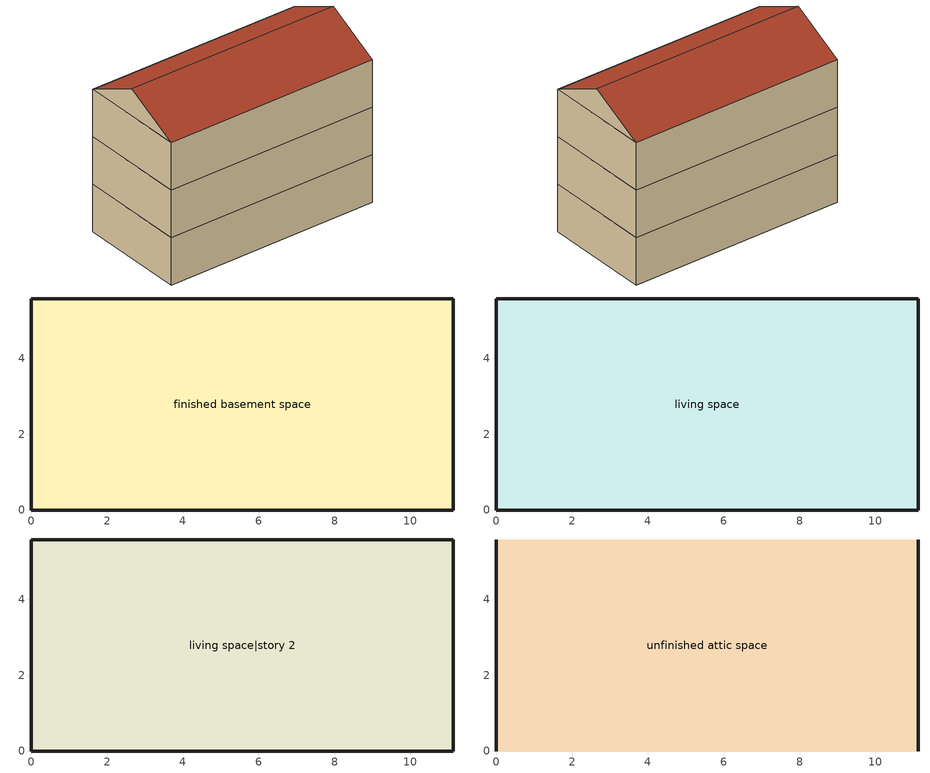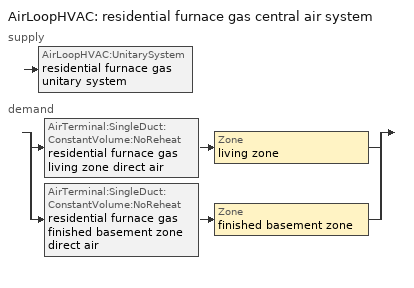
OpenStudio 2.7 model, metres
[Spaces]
finished basement space
 floor foundation: 0,0 0,5.56 11.13,5.56 11.13,0 z-2.44
 wall foundation: 0,5.56 0,0 11.13,0 11.13,5.56 0,5.56 z-2.44:0
living space
 floor to finished basement space: 0,0 0,5.56 11.13,5.56 11.13,0 z0
 wall outside: 0,5.56 0,0 11.13,0 11.13,5.56 0,5.56 z0:2.44
living space|story 2
 floor to living space: 0,0 0,5.56 11.13,5.56 11.13,0 z2.44
 wall outside: 0,5.56 0,0 11.13,0 11.13,5.56 0,5.56 z2.44:4.88
unfinished attic space
 floor to living space|story 2: 0,5.56 11.13,5.56 11.13,0 0,0 z4.88
 wall outside: 0,2.78,6.27 0,5.56,4.88 0,0,4.88; 11.13,2.78,6.27 11.13,0,4.88 11.13,5.56,4.88
 roof outside: 11.13,2.78,6.27 0,2.78,6.27 0,0,4.88 11.13,0,4.88; 0,2.78,6.27 11.13,2.78,6.27 11.13,5.56,4.88 0,5.56,4.88
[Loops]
AirLoopHVAC 'residential furnace gas central air system'
 supply: AirLoopHVAC:UnitarySystem 'residential furnace gas unitary system'
 demand: split
  | AirTerminal:SingleDuct:ConstantVolume:NoReheat 'residential furnace gas living zone direct air' > Zone 'living zone'
  | AirTerminal:SingleDuct:ConstantVolume:NoReheat 'residential furnace gas finished basement zone direct air' > Zone 'finished basement zone'
[Building]
Building 1: North Axis {deg}=0; Standards Number of Stories=3; Standards Number of Above Ground Stories=2; Standards Building Type=singlefamilydetached; Standards Number of Living Units=1
[Site]
Denver Intl Ap_CO_USA: Latitude {deg}=39.83; Longitude {deg}=-104.65; Time Zone {hr}=-7; Elevation {m}=1650
[ClimateZones]
Climate Zone Institution Name 2=Building America; Climate Zone Document Year 2=0; Climate Zone Value 2=Cold
[Site:WaterMainsTemperature]
Calculation Method=Correlation; Annual Average Outdoor Air Temperature {C}=10.8753; Maximum Difference In Monthly Average Outdoor Air Temperatures {deltaC}=23.1524
[Site:GroundTemperature:Deep]
10.8753, 10.8753, 10.8753, 10.8753, 10.8753, 10.8753, 10.8753, 10.8753, 10.8753, 10.8753, 10.8753, 10.8753
[Material]
residential empd dummy: Roughness=Rough; Thickness {m}=0.001; Conductivity {W/m-K}=0.1; Density {kg/m3}=100; Specific Heat {J/kg-K}=100; Thermal Absorptance=0.9; Solar Absorptance=0.5; Visible Absorptance=0.1
[MaterialProperty:MoisturePenetrationDepth:Settings]
Material=residential empd dummy; Water Vapor Diffusion Resistance Factor=500; Moisture Equation Coefficient a=0.0069; Moisture Equation Coefficient b=0.9066; Moisture Equation Coefficient c=0.0404; Moisture Equation Coefficient d=22.1121; Surface Layer Penetration Depth {m}=0.1; Deep Layer Penetration Depth {m}=0; Coating Layer Thickness {m}=0; Coating Layer Water Vapor Diffusion Resistance Factor=0
[Construction]
residential empd dummy: residential empd dummy
[ThermalZone] Use Ideal Air Loads=No
Name | Thermostat
living zone | living zone temperature setpoint
unfinished attic zone
finished basement zone | finished basement zone temperature setpoint
[Sizing:Zone] Zone Cooling Design Supply Air Temperature Input Method=SupplyAirTemperature; Zone Cooling Design Supply Air Temperature {C}=14; Zone Cooling Design Supply Air Temperature Difference {deltaC}=11.11; Zone Heating Design Supply Air Temperature Input Method=SupplyAirTemperature; Zone Heating Design Supply Air Temperature {C}=40; Zone Heating Design Supply Air Temperature Difference {deltaC}=11.11; Zone Cooling Design Supply Air Humidity Ratio {kg-H2O/kg-air}=0.0085; Zone Heating Design Supply Air Humidity Ratio {kg-H2O/kg-air}=0.008; Cooling Design Air Flow Method=DesignDay; Heating Design Air Flow Method=DesignDay; Account for Dedicated Outdoor Air System=No; Dedicated Outdoor Air System Control Strategy=NeutralSupplyAir; Dedicated Outdoor Air Low Setpoint Temperature for Design {C}=autosize; Dedicated Outdoor Air High Setpoint Temperature for Design {C}=autosize
living zone; unfinished attic zone; finished basement zone
[Zone equipment]
living zone: residential furnace gas living zone direct air, residential room ac zone ptac
finished basement zone: residential furnace gas finished basement zone direct air
[Space]
Name | Space Type | Thermal Zone | Building Unit
living space; living space|story 2 | Space Type 1 | living zone | unit 1
unfinished attic space | Space Type 2 | unfinished attic zone
finished basement space | Space Type 3 | finished basement zone | unit 1
[SpaceType]
Name | Standards Space Type
Space Type 1 | living
Space Type 2 | unfinished attic
Space Type 3 | finished basement
[InternalMass:Definition]
residential empd dummy unfinished attic space: Construction=residential empd dummy; Design Level Calculation Method=SurfaceArea; Surface Area {m2}=61.9354
[InternalMass]
residential empd dummy unfinished attic space: Internal Mass Definition=residential empd dummy unfinished attic space; Space or SpaceType=unfinished attic space; Multiplier=1
[BuildingUnit]
unit 1: Building Unit Type=Residential
[Coil:Heating:Gas]
residential furnace gas heating coil: Availability Schedule=residential heating season; Gas Burner Efficiency=0.78; Nominal Capacity {W}=AutoSize; Parasitic Electric Load {W}=76; Parasitic Gas Load {W}=0; Fuel Type=NaturalGas
[Fan:OnOff] Availability Schedule=Always On Discrete; Maximum Flow Rate {m3/s}=autosize; Motor Efficiency=1
Name | Fan Total Efficiency | Pressure Rise {Pa} | Motor In Airstream Fraction | Fan Power Ratio Function of Speed Ratio Curve | Fan Efficiency Ratio Function of Speed Ratio Curve
residential furnace gas supply fan | 0.75 | 794.58 | 1 | Fan On Off Power Curve | Fan On Off Efficiency Curve
residential room ac supply fan | 1 | 0 | 0 | Fan On Off Power Curve 1 | Fan On Off Efficiency Curve 1
[AirLoopHVAC:UnitarySystem]
residential furnace gas unitary system: Control Type=Load; Controlling Zone or Thermostat Location=living zone; Dehumidification Control Type=None; Availability Schedule=Always On Discrete; Supply Fan=residential furnace gas supply fan; Fan Placement=BlowThrough; Supply Air Fan Operating Mode Schedule=Always Off Discrete; Heating Coil=residential furnace gas heating coil; DX Heating Coil Sizing Ratio=1; Use DOAS DX Cooling Coil=No; DOAS DX Cooling Coil Leaving Minimum Air Temperature {C}=2; Latent Load Control=SensibleOnlyLoadControl; Supply Air Flow Rate During Cooling Operation {m3/s}=1e-007; Supply Air Flow Rate During Heating Operation {m3/s}=autosize; Supply Air Flow Rate When No Cooling or Heating is Required {m3/s}=0; Maximum Supply Air Temperature {C}=48.8889; Maximum Outdoor Dry-Bulb Temperature for Supplemental Heater Operation {C}=21; Maximum Cycling Rate {cycles/hr}=2.5; Heat Pump Time Constant {s}=60; Fraction of On-Cycle Power Use=0.01; Heat Pump Fan Delay Time {s}=60; Ancilliary On-Cycle Electric Power {W}=0; Ancilliary Off-Cycle Electric Power {W}=0
[AirLoopHVAC]
residential furnace gas central air system: Availability Schedule=Always On Discrete; Design Supply Air Flow Rate {m3/s}=AutoSize
[Sizing:System]
residential furnace gas central air system: Type of Load to Size On=Sensible; Design Outdoor Air Flow Rate {m3/s}=Autosize; Central Heating Maximum System Air Flow Ratio=0.3; Preheat Design Temperature {C}=7; Preheat Design Humidity Ratio {kg-H2O/kg-Air}=0.008; Precool Design Temperature {C}=12.8; Precool Design Humidity Ratio {kg-H2O/kg-Air}=0.008; Central Cooling Design Supply Air Temperature {C}=12.8; Central Heating Design Supply Air Temperature {C}=16.7; Sizing Option=NonCoincident; 100% Outdoor Air in Cooling=Yes; 100% Outdoor Air in Heating=Yes; Central Cooling Design Supply Air Humidity Ratio {kg-H2O/kg-Air}=0.0085; Central Heating Design Supply Air Humidity Ratio {kg-H2O/kg-Air}=0.008; Cooling Design Air Flow Method=DesignDay; Cooling Design Air Flow Rate {m3/s}=0; Heating Design Air Flow Method=DesignDay; Heating Design Air Flow Rate {m3/s}=0; System Outdoor Air Method=ZoneSum; Zone Maximum Outdoor Air Fraction=1; Cooling Supply Air Flow Rate Per Floor Area {m3/s-m2}=0.00996765; Cooling Fraction of Autosized Cooling Supply Air Flow Rate=1; Cooling Supply Air Flow Rate Per Unit Cooling Capacity {m3/s-W}=3.94755e-05; Heating Supply Air Flow Rate Per Floor Area {m3/s-m2}=0.00996765; Heating Fraction of Autosized Heating Supply Air Flow Rate=1; Heating Fraction of Autosized Cooling Supply Air Flow Rate=1; Heating Supply Air Flow Rate Per Unit Heating Capacity {m3/s-W}=3.15882e-05; Cooling Design Capacity Method=CoolingDesignCapacity; Cooling Design Capacity {W}=autosize; Cooling Design Capacity Per Floor Area {W/m2}=234.7; Fraction of Autosized Cooling Design Capacity=1; Heating Design Capacity Method=HeatingDesignCapacity; Heating Design Capacity {W}=autosize; Heating Design Capacity Per Floor Area {W/m2}=157; Fraction of Autosized Heating Design Capacity=1; Central Cooling Capacity Control Method=OnOff
[AirTerminal:SingleDuct:ConstantVolume:NoReheat] Availability Schedule=Always On Discrete; Maximum Air Flow Rate {m3/s}=AutoSize
residential furnace gas living zone direct air; residential furnace gas finished basement zone direct air
[Coil:Cooling:DX:SingleSpeed]
residential room ac cooling coil: Availability Schedule=residential cooling season; Rated Total Cooling Capacity {W}=autosize; Rated Sensible Heat Ratio=0.65; Rated COP {W/W}=2.4911; Rated Air Flow Rate {m3/s}=autosize; Rated Evaporator Fan Power Per Volume Flow Rate {W/(m3/s)}=773.3; Total Cooling Capacity Function of Temperature Curve=RoomAC-Cap-fT; Total Cooling Capacity Function of Flow Fraction Curve=RoomAC-Cap-fFF; Energy Input Ratio Function of Temperature Curve=RoomAC-EIR-fT; Energy Input Ratio Function of Flow Fraction Curve=RoomAC-EIR-fFF; Part Load Fraction Correlation Curve=RoomAC-PLF-fPLR; Condenser Type=AirCooled; Evaporative Condenser Effectiveness=0.9; Evaporative Condenser Air Flow Rate {m3/s}=Autosize; Evaporative Condenser Pump Rated Power Consumption {W}=Autosize; Crankcase Heater Capacity {W}=0; Maximum Outdoor Dry-Bulb Temperature for Crankcase Heater Operation {C}=10; Basin Heater Capacity {W/K}=0; Basin Heater Setpoint Temperature {C}=2
[Coil:Heating:Electric]
residential room ac always off heating coil: Availability Schedule=Always Off Discrete
[ZoneHVAC:PackagedTerminalAirConditioner]
residential room ac zone ptac: Availability Schedule=Always On Discrete; Supply Air Flow Rate During Cooling Operation {m3/s}=Autosize; Supply Air Flow Rate During Heating Operation {m3/s}=Autosize; Supply Air Flow Rate When No Cooling or Heating is Needed {m3/s}=Autosize; Outdoor Air Flow Rate During Cooling Operation {m3/s}=Autosize; Outdoor Air Flow Rate During Heating Operation {m3/s}=Autosize; Outdoor Air Flow Rate When No Cooling or Heating is Needed {m3/s}=Autosize; Supply Air Fan=residential room ac supply fan; Heating Coil=residential room ac always off heating coil; Cooling Coil=residential room ac cooling coil; Fan Placement=DrawThrough; Supply Air Fan Operating Mode Schedule=Always Off Discrete
[ThermostatSetpoint:DualSetpoint] Heating Setpoint Temperature Schedule=residential heating setpoint; Cooling Setpoint Temperature Schedule=residential cooling setpoint
finished basement zone temperature setpoint; living zone temperature setpoint
[Schedule:Constant]
Name | Value
Always On Discrete | 1
Always Off Discrete | 0
[Curve:Exponent] Coefficient1 Constant=1; Coefficient2 Constant=0; Coefficient3 Constant=0; Minimum Value of x=0; Maximum Value of x=1
Fan On Off Power Curve; Fan On Off Power Curve 1
[Curve:Cubic] Coefficient1 Constant=1; Coefficient2 x=0; Coefficient3 x**2=0; Coefficient4 x**3=0; Minimum Value of x=0; Maximum Value of x=1
Fan On Off Efficiency Curve; Fan On Off Efficiency Curve 1
[Curve:Biquadratic] Minimum Value of x=0; Maximum Value of x=100; Minimum Value of y=0; Maximum Value of y=100
Name | Coefficient1 Constant | Coefficient2 x | Coefficient3 x**2 | Coefficient4 y | Coefficient5 y**2 | Coefficient6 x*y
RoomAC-Cap-fT | 0.6405 | 0.01568 | 0.0004531 | 0.001615 | -0.0001825 | 6.614e-05
RoomAC-EIR-fT | 2.287 | -0.1732 | 0.004745 | 0.01662 | 0.000484 | -0.001306
[Curve:Quadratic] Coefficient3 x**2=0; Minimum Value of x=0; Minimum Curve Output=0
Name | Coefficient1 Constant | Coefficient2 x | Maximum Value of x | Maximum Curve Output
RoomAC-Cap-fFF | 0.887 | 0.1128 | 2 | 2
RoomAC-EIR-fFF | 1.763 | -0.6081 | 2 | 2
RoomAC-PLF-fPLR | 0.78 | 0.22 | 1 | 1
[Schedule:Ruleset]
Name | Default Day Schedule
residential heating season | Schedule Day 1
residential cooling season | Schedule Day 4
residential heating setpoint | Schedule Day 2
residential cooling setpoint | Schedule Day 3
[Schedule:Day]
Schedule Day 1; Schedule Day 4; Schedule Day 2; Schedule Day 3: 24, 0, 0
residential heating season allday1; residential heating season allday2; residential heating season allday3; residential heating season allday4; residential heating season allday5; residential heating season allday6; residential heating season allday7; residential heating season allday8; residential heating season allday9; residential heating season allday10; residential heating season allday11; residential heating season allday12; residential cooling season allday1; residential cooling season allday2; residential cooling season allday3; residential cooling season allday4; residential cooling season allday5; residential cooling season allday6; residential cooling season allday7; residential cooling season allday8; residential cooling season allday9; residential cooling season allday10; residential cooling season allday11; residential cooling season allday12: 24, 0, 1
residential heating setpoint allday1; residential heating setpoint allday2; residential heating setpoint allday3; residential heating setpoint allday4; residential heating setpoint allday5; residential heating setpoint allday6; residential heating setpoint allday7; residential heating setpoint allday8; residential heating setpoint allday9; residential heating setpoint allday10; residential heating setpoint allday11; residential heating setpoint allday12: 24, 0, 21.6667
residential cooling setpoint allday1; residential cooling setpoint allday2; residential cooling setpoint allday3; residential cooling setpoint allday4; residential cooling setpoint allday5; residential cooling setpoint allday6; residential cooling setpoint allday7; residential cooling setpoint allday8; residential cooling setpoint allday9; residential cooling setpoint allday10; residential cooling setpoint allday11; residential cooling setpoint allday12: 24, 0, 24.4444
[Schedule:Rule] Apply Sunday=Yes; Apply Monday=Yes; Apply Tuesday=Yes; Apply Wednesday=Yes; Apply Thursday=Yes; Apply Friday=Yes; Apply Saturday=Yes; Date Specification Type=DateRange; Start Day=1
Name | Schedule Ruleset | Rule Order | Day Schedule | Start Month | End Month | End Day
residential heating season allday ruleset1 | residential heating season | 11 | residential heating season allday1 | 1 | 1 | 31
residential heating season allday ruleset2 | residential heating season | 10 | residential heating season allday2 | 2 | 2 | 28
residential heating season allday ruleset3 | residential heating season | 9 | residential heating season allday3 | 3 | 3 | 31
residential heating season allday ruleset4 | residential heating season | 8 | residential heating season allday4 | 4 | 4 | 30
residential heating season allday ruleset5 | residential heating season | 7 | residential heating season allday5 | 5 | 5 | 31
residential heating season allday ruleset6 | residential heating season | 6 | residential heating season allday6 | 6 | 6 | 30
residential heating season allday ruleset7 | residential heating season | 5 | residential heating season allday7 | 7 | 7 | 31
residential heating season allday ruleset8 | residential heating season | 4 | residential heating season allday8 | 8 | 8 | 31
residential heating season allday ruleset9 | residential heating season | 3 | residential heating season allday9 | 9 | 9 | 30
residential heating season allday ruleset10 | residential heating season | 2 | residential heating season allday10 | 10 | 10 | 31
residential heating season allday ruleset11 | residential heating season | 1 | residential heating season allday11 | 11 | 11 | 30
residential heating season allday ruleset12 | residential heating season | 0 | residential heating season allday12 | 12 | 12 | 31
residential cooling season allday ruleset1 | residential cooling season | 11 | residential cooling season allday1 | 1 | 1 | 31
residential cooling season allday ruleset2 | residential cooling season | 10 | residential cooling season allday2 | 2 | 2 | 28
residential cooling season allday ruleset3 | residential cooling season | 9 | residential cooling season allday3 | 3 | 3 | 31
residential cooling season allday ruleset4 | residential cooling season | 8 | residential cooling season allday4 | 4 | 4 | 30
residential cooling season allday ruleset5 | residential cooling season | 7 | residential cooling season allday5 | 5 | 5 | 31
residential cooling season allday ruleset6 | residential cooling season | 6 | residential cooling season allday6 | 6 | 6 | 30
residential cooling season allday ruleset7 | residential cooling season | 5 | residential cooling season allday7 | 7 | 7 | 31
residential cooling season allday ruleset8 | residential cooling season | 4 | residential cooling season allday8 | 8 | 8 | 31
residential cooling season allday ruleset9 | residential cooling season | 3 | residential cooling season allday9 | 9 | 9 | 30
residential cooling season allday ruleset10 | residential cooling season | 2 | residential cooling season allday10 | 10 | 10 | 31
residential cooling season allday ruleset11 | residential cooling season | 1 | residential cooling season allday11 | 11 | 11 | 30
residential cooling season allday ruleset12 | residential cooling season | 0 | residential cooling season allday12 | 12 | 12 | 31
residential heating setpoint allday ruleset1 | residential heating setpoint | 11 | residential heating setpoint allday1 | 1 | 1 | 31
residential heating setpoint allday ruleset2 | residential heating setpoint | 10 | residential heating setpoint allday2 | 2 | 2 | 28
residential heating setpoint allday ruleset3 | residential heating setpoint | 9 | residential heating setpoint allday3 | 3 | 3 | 31
residential heating setpoint allday ruleset4 | residential heating setpoint | 8 | residential heating setpoint allday4 | 4 | 4 | 30
residential heating setpoint allday ruleset5 | residential heating setpoint | 7 | residential heating setpoint allday5 | 5 | 5 | 31
residential heating setpoint allday ruleset6 | residential heating setpoint | 6 | residential heating setpoint allday6 | 6 | 6 | 30
residential heating setpoint allday ruleset7 | residential heating setpoint | 5 | residential heating setpoint allday7 | 7 | 7 | 31
residential heating setpoint allday ruleset8 | residential heating setpoint | 4 | residential heating setpoint allday8 | 8 | 8 | 31
residential heating setpoint allday ruleset9 | residential heating setpoint | 3 | residential heating setpoint allday9 | 9 | 9 | 30
residential heating setpoint allday ruleset10 | residential heating setpoint | 2 | residential heating setpoint allday10 | 10 | 10 | 31
residential heating setpoint allday ruleset11 | residential heating setpoint | 1 | residential heating setpoint allday11 | 11 | 11 | 30
residential heating setpoint allday ruleset12 | residential heating setpoint | 0 | residential heating setpoint allday12 | 12 | 12 | 31
residential cooling setpoint allday ruleset1 | residential cooling setpoint | 11 | residential cooling setpoint allday1 | 1 | 1 | 31
residential cooling setpoint allday ruleset2 | residential cooling setpoint | 10 | residential cooling setpoint allday2 | 2 | 2 | 28
residential cooling setpoint allday ruleset3 | residential cooling setpoint | 9 | residential cooling setpoint allday3 | 3 | 3 | 31
residential cooling setpoint allday ruleset4 | residential cooling setpoint | 8 | residential cooling setpoint allday4 | 4 | 4 | 30
residential cooling setpoint allday ruleset5 | residential cooling setpoint | 7 | residential cooling setpoint allday5 | 5 | 5 | 31
residential cooling setpoint allday ruleset6 | residential cooling setpoint | 6 | residential cooling setpoint allday6 | 6 | 6 | 30
residential cooling setpoint allday ruleset7 | residential cooling setpoint | 5 | residential cooling setpoint allday7 | 7 | 7 | 31
residential cooling setpoint allday ruleset8 | residential cooling setpoint | 4 | residential cooling setpoint allday8 | 8 | 8 | 31
residential cooling setpoint allday ruleset9 | residential cooling setpoint | 3 | residential cooling setpoint allday9 | 9 | 9 | 30
residential cooling setpoint allday ruleset10 | residential cooling setpoint | 2 | residential cooling setpoint allday10 | 10 | 10 | 31
residential cooling setpoint allday ruleset11 | residential cooling setpoint | 1 | residential cooling setpoint allday11 | 11 | 11 | 30
residential cooling setpoint allday ruleset12 | residential cooling setpoint | 0 | residential cooling setpoint allday12 | 12 | 12 | 31
